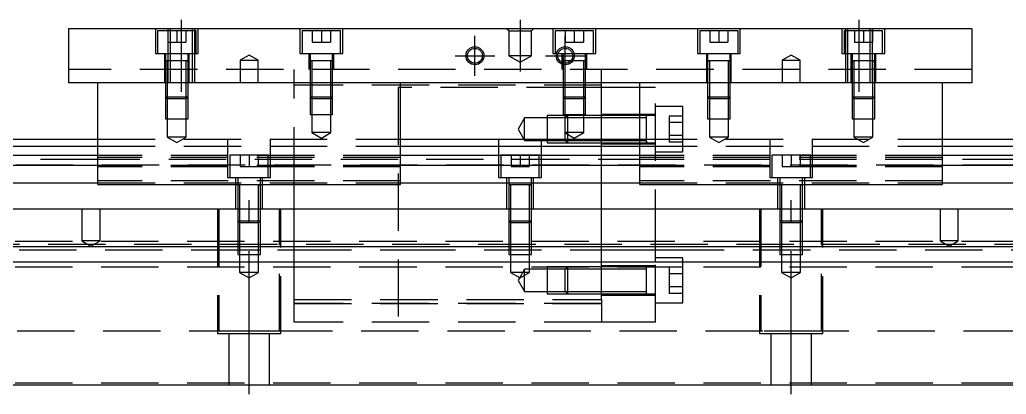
# Model space of a CAD drawing. Extents: x -20 to 863, y -297 to 102.
# Drawn here: x 209.2 to 427.6, y -242.8 to -159.8 of the extents above; entities that cross this region are included whole.
import ezdxf

# ---------------------------------------------------------------- set-up
doc = ezdxf.new("R2010")
doc.units = 0
doc.linetypes.add('CENTER', pattern=[50.8, 31.75, -6.35, 6.35, -6.35])
doc.linetypes.add('DASHED', pattern=[19.05, 12.7, -6.35])
doc.layers.get('0').update_dxf_attribs({"linetype": 'CONTINUOUS'})
doc.layers.add('CENTER', color=1, linetype='CENTER')

msp = doc.modelspace()

# ---------------------------------------------------------------- linework, layer by layer
at = {"color": 7, "linetype": 'CONTINUOUS'}
for p, q in [((220, -161.76), (220, -173.76)), ((420, -161.76), (220, -161.76)), ((420, -161.76), (420, -173.76)), ((420, -173.76), (220, -173.76)), ((226.5, -196.26), (226.5, -173.76)), ((293.5, -196.26), (293.5, -173.76)), ((338, -186.26), (338, -173.76)), ((346.5, -196.26), (346.5, -173.76)), ((413.5, -196.26), (413.5, -173.76)), ((346.5, -174.76), (338, -174.76)), ((0, -186.26), (226.5, -186.26)), ((0, -187.799608), (226.5, -187.799608)), ((293.5, -186.26), (346.5, -186.26)), ((293.5, -187.799608), (346.5, -187.799608)), ((413.5, -186.26), (640, -186.26)), ((413.5, -187.799608), (640, -187.799608)), ((226.5, -189.88154), (0, -189.88154)), ((346.5, -189.88154), (293.5, -189.88154)), ((640, -189.88154), (413.5, -189.88154)), ((226.5, -192.096666), (0, -192.096666)), ((346.5, -192.096666), (293.5, -192.096666)), ((640, -192.096666), (413.5, -192.096666)), ((0, -195.941934), (226.5, -195.941934)), ((226.5, -196.26), (293.5, -196.26)), ((293.5, -195.941934), (346.5, -195.941934)), ((346.5, -196.26), (413.5, -196.26)), ((413.5, -195.941934), (640, -195.941934)), ((640, -201.76), (0, -201.76)), ((640, -210.06), (0, -210.06)), ((640, -213.46), (0, -213.46)), ((640, -240.76), (0, -240.76))]:
    msp.add_line(p, q, dxfattribs=at)
at = {"color": 3, "linetype": 'DASHED'}
for p, q in [((239.25, -161.76), (239.25, -167.26)), ((248.25, -162.26), (239.75, -162.26)), ((239.75, -162.26), (239.75, -167.26)), ((242, -162.26), (242, -164.76)), ((242.000006, -161.76), (242.000006, -162.26)), ((242.000006, -162.26), (242.000006, -167.26)), ((242.5, -161.76), (242.5, -173.76)), ((244, -162.26), (244, -164.76)), ((246, -162.26), (246, -164.76)), ((247.5, -173.76), (247.5, -161.76)), ((247.999994, -173.76), (247.999994, -161.76)), ((248.25, -167.26), (248.25, -162.26)), ((248.75, -167.26), (248.75, -161.76)), ((271.25, -161.76), (271.25, -167.26)), ((272.999994, -162.26), (271.75, -162.26)), ((271.75, -162.26), (271.75, -167.26)), ((280.25, -162.26), (272.999994, -162.26)), ((274, -162.26), (274, -164.76)), ((276, -162.26), (276, -164.76)), ((278, -162.26), (278, -164.76)), ((280.25, -167.26), (280.25, -162.26)), ((280.75, -167.26), (280.75, -161.76)), ((317.5, -162.26), (317, -161.76)), ((317.5, -162.26), (317.5, -167.76)), ((317.5, -162.26), (322.5, -162.26)), ((322.5, -162.26), (323, -161.76)), ((322.5, -167.76), (322.5, -162.26)), ((327.25, -161.76), (327.25, -167.26)), ((336.25, -162.26), (327.75, -162.26)), ((327.75, -162.26), (327.75, -167.26)), ((330, -162.26), (330, -164.76)), ((332, -162.26), (332, -164.76)), ((334, -162.26), (334, -164.76)), ((336.25, -167.26), (336.25, -162.26)), ((336.75, -167.26), (336.75, -161.76)), ((359.25, -161.76), (359.25, -167.26)), ((368.25, -162.26), (359.75, -162.26)), ((359.75, -162.26), (359.75, -167.26)), ((362, -162.26), (362, -164.76)), ((364, -162.26), (364, -164.76)), ((366, -162.26), (366, -164.76)), ((368.25, -167.26), (368.25, -162.26)), ((368.75, -167.26), (368.75, -161.76)), ((391.25, -161.76), (391.25, -167.26)), ((400.25, -162.26), (391.75, -162.26)), ((391.75, -162.26), (391.75, -167.26)), ((392.000006, -161.76), (392.000006, -173.76)), ((392.5, -161.76), (392.5, -173.76)), ((394, -162.26), (394, -164.76)), ((396, -162.26), (396, -164.76)), ((397.5, -173.76), (397.5, -161.76)), ((397.999994, -162.26), (397.999994, -161.76)), ((397.999994, -167.26), (397.999994, -162.26)), ((398, -162.26), (398, -164.76)), ((400.25, -167.26), (400.25, -162.26)), ((400.75, -167.26), (400.75, -161.76)), ((242, -164.76), (244, -164.76)), ((244, -164.76), (246, -164.76)), ((274, -164.76), (276, -164.76)), ((276, -164.76), (278, -164.76)), ((330, -164.76), (332, -164.76)), ((332, -164.76), (334, -164.76)), ((362, -164.76), (364, -164.76)), ((364, -164.76), (366, -164.76)), ((394, -164.76), (396, -164.76)), ((396, -164.76), (398, -164.76)), ((239.25, -167.26), (248.75, -167.26)), ((241.25, -167.26), (241.25, -173.76)), ((241.5, -167.26), (241.5, -168.86)), ((242.000006, -167.26), (242.000006, -173.76)), ((246.5, -168.86), (246.5, -167.26)), ((246.75, -173.76), (246.75, -167.26)), ((260, -167.6053), (258, -168.76)), ((262, -168.76), (260, -167.6053)), ((271.25, -167.26), (280.75, -167.26)), ((273.25, -167.26), (273.25, -170.76)), ((273.5, -167.26), (273.5, -168.86)), ((278.5, -168.86), (278.5, -167.26)), ((278.75, -170.76), (278.75, -167.26)), ((322.5, -167.76), (317.5, -167.76)), ((317.5, -167.76), (320, -169.203376)), ((320, -169.203376), (322.5, -167.76)), ((327.25, -167.26), (336.75, -167.26)), ((329.25, -167.26), (329.25, -170.76)), ((329.5, -167.26), (329.5, -168.86)), ((334.5, -168.86), (334.5, -167.26)), ((334.75, -170.76), (334.75, -167.26)), ((359.25, -167.26), (368.75, -167.26)), ((361.25, -167.26), (361.25, -173.76)), ((361.5, -167.26), (361.5, -168.86)), ((366.5, -168.86), (366.5, -167.26)), ((366.75, -173.76), (366.75, -167.26)), ((380, -167.6053), (378, -168.76)), ((382, -168.76), (380, -167.6053)), ((391.25, -167.26), (400.75, -167.26)), ((393.25, -167.26), (393.25, -173.76)), ((393.5, -167.26), (393.5, -168.86)), ((397.999994, -173.76), (397.999994, -167.26)), ((398.5, -168.86), (398.5, -167.26)), ((398.75, -173.76), (398.75, -167.26)), ((241.5, -168.855), (241.5, -168.86)), ((241.5, -168.86), (241.757448, -168.86)), ((241.757468, -168.86), (241.5, -168.86)), ((241.5, -168.86), (241.5, -173.75998)), ((241.5, -168.86), (241.5, -168.865)), ((246.242552, -168.86), (241.757468, -168.86)), ((241.9, -168.86), (241.9, -173.75998)), ((246.1, -173.75998), (246.1, -168.86)), ((246.5, -168.86), (246.242552, -168.86)), ((246.242602, -168.86), (246.5, -168.86)), ((246.5, -168.86), (246.5, -168.855)), ((246.5, -173.75998), (246.5, -168.86)), ((246.5, -168.865), (246.5, -168.86)), ((258, -168.76), (260, -168.76)), ((258, -168.76), (258, -173.76)), ((260, -168.76), (262, -168.76)), ((262, -173.76), (262, -168.76)), ((273.5, -168.855), (273.5, -168.86)), ((273.757468, -168.86), (273.5, -168.86)), ((273.5, -168.86), (273.5, -168.865)), ((273.5, -168.86), (273.5, -170.75998)), ((278.5, -168.86), (273.757468, -168.86)), ((273.9, -168.86), (273.9, -170.75998)), ((278.1, -170.75998), (278.1, -168.86)), ((278.5, -168.86), (278.5, -168.855)), ((278.5, -168.865), (278.5, -168.86)), ((278.5, -170.75998), (278.5, -168.86)), ((329.5, -168.855), (329.5, -168.86)), ((329.757468, -168.86), (329.5, -168.86)), ((329.5, -168.86), (329.5, -169.332418)), ((329.5, -168.86), (329.5, -168.865)), ((329.5, -169.332418), (329.5, -169.696492)), ((329.5, -169.696492), (329.5, -170.75998)), ((331.229562, -168.86), (329.757468, -168.86)), ((329.9, -168.86), (329.9, -169.406966)), ((329.9, -169.406966), (329.9, -169.757498)), ((329.9, -169.757498), (329.9, -170.75998)), ((331.669968, -168.86), (331.229562, -168.86)), ((331.67033, -168.86), (331.229838, -168.86)), ((334.242552, -168.86), (331.669968, -168.86)), ((334.1, -170.75998), (334.1, -168.86)), ((334.5, -168.86), (334.242552, -168.86)), ((334.5, -168.86), (334.5, -168.855)), ((334.5, -170.75998), (334.5, -168.86)), ((334.5, -168.865), (334.5, -168.86)), ((361.5, -168.855), (361.5, -168.86)), ((361.5, -168.86), (361.757448, -168.86)), ((361.757468, -168.86), (361.5, -168.86)), ((361.5, -168.86), (361.5, -173.75998)), ((361.5, -168.86), (361.5, -168.865)), ((366.242552, -168.86), (361.757468, -168.86)), ((361.9, -168.86), (361.9, -173.75998)), ((366.1, -173.75998), (366.1, -168.86)), ((366.5, -168.86), (366.242552, -168.86)), ((366.242602, -168.86), (366.5, -168.86)), ((366.5, -168.86), (366.5, -168.855)), ((366.5, -173.75998), (366.5, -168.86)), ((366.5, -168.865), (366.5, -168.86)), ((378, -168.76), (380, -168.76)), ((378, -168.76), (378, -173.76)), ((380, -168.76), (382, -168.76)), ((382, -173.76), (382, -168.76)), ((393.5, -168.855), (393.5, -168.86)), ((393.5, -168.86), (393.757448, -168.86)), ((393.757468, -168.86), (393.5, -168.86)), ((393.5, -168.86), (393.5, -168.865)), ((393.5, -168.86), (393.5, -173.75998)), ((398.242552, -168.86), (393.757468, -168.86)), ((393.9, -168.86), (393.9, -173.75998)), ((398.1, -173.75998), (398.1, -168.86)), ((398.5, -168.86), (398.242552, -168.86)), ((398.242602, -168.86), (398.5, -168.86)), ((398.5, -168.86), (398.5, -168.855)), ((398.5, -168.865), (398.5, -168.86)), ((398.5, -173.75998), (398.5, -168.86)), ((420, -170.76), (220, -170.76)), ((270, -173.76), (270, -170.76)), ((273.5, -170.76), (273.5, -173.76)), ((273.500006, -170.76), (273.500006, -173.76)), ((273.9, -170.76), (273.9, -173.76)), ((278.1, -173.76), (278.1, -170.76)), ((278.499994, -173.76), (278.499994, -170.76)), ((278.5, -173.76), (278.5, -170.76)), ((329.5, -170.76), (329.5, -176.86)), ((329.500006, -170.76), (329.500006, -176.86)), ((329.9, -170.76), (329.9, -177.26)), ((334.1, -173.76), (334.1, -170.76)), ((334.499994, -173.76), (334.499994, -170.76)), ((334.5, -173.76), (334.5, -170.76)), ((338, -173.76), (338, -170.76)), ((241.5, -173.76), (241.5, -176.86)), ((241.500006, -173.76), (241.500006, -176.860006)), ((241.9, -173.76), (241.9, -177.26)), ((246.1, -177.26), (246.1, -173.76)), ((246.499994, -176.860006), (246.499994, -173.76)), ((246.5, -176.86), (246.5, -173.76)), ((270, -196.26), (270, -173.76)), ((338, -174.26), (270, -174.26)), ((273.5, -173.76), (273.5, -176.86)), ((273.500006, -173.76), (273.500006, -176.860006)), ((273.9, -173.76), (273.9, -177.26)), ((278.1, -177.26), (278.1, -173.76)), ((278.499994, -176.860006), (278.499994, -173.76)), ((278.5, -176.86), (278.5, -173.76)), ((334.1, -177.26), (334.1, -173.76)), ((334.499994, -176.860006), (334.499994, -173.76)), ((334.5, -176.86), (334.5, -173.76)), ((361.5, -173.76), (361.5, -176.86)), ((361.500006, -173.76), (361.500006, -176.860006)), ((361.9, -173.76), (361.9, -177.26)), ((366.1, -177.26), (366.1, -173.76)), ((366.499994, -176.860006), (366.499994, -173.76)), ((366.5, -176.86), (366.5, -173.76)), ((393.5, -173.76), (393.5, -176.86)), ((393.500006, -173.76), (393.500006, -176.860006)), ((393.9, -173.76), (393.9, -177.26)), ((398.1, -177.26), (398.1, -173.76)), ((398.499994, -176.860006), (398.499994, -173.76)), ((398.5, -176.86), (398.5, -173.76)), ((241.5, -176.86), (246.5, -176.86)), ((241.5, -176.86), (241.9, -177.26)), ((241.500006, -176.86002), (241.500006, -181.76)), ((246.1, -177.26), (246.5, -176.86)), ((246.499994, -181.76), (246.499994, -176.86002)), ((273.5, -176.86), (278.5, -176.86)), ((273.5, -176.86), (273.9, -177.26)), ((273.500006, -176.86002), (273.500006, -180.76)), ((278.1, -177.26), (278.5, -176.86)), ((278.499994, -180.76), (278.499994, -176.86002)), ((293, -174.76), (293, -226.76)), ((334.1, -174.76), (293, -174.76)), ((329.5, -176.86), (334.5, -176.86)), ((329.5, -176.86), (329.9, -177.26)), ((329.500006, -176.86002), (329.500006, -180.76)), ((334.5, -174.76), (334.1, -174.76)), ((334.1, -177.26), (334.5, -176.86)), ((334.499994, -180.76), (334.499994, -176.86002)), ((338, -174.76), (334.5, -174.76)), ((350, -174.76), (346.5, -174.76)), ((350, -210.06), (350, -174.76)), ((361.5, -176.86), (366.5, -176.86)), ((361.5, -176.86), (361.9, -177.26)), ((361.500006, -176.86002), (361.500006, -181.76)), ((366.1, -177.26), (366.5, -176.86)), ((366.499994, -181.76), (366.499994, -176.86002)), ((393.5, -176.86), (398.5, -176.86)), ((393.5, -176.86), (393.9, -177.26)), ((393.500006, -176.86002), (393.500006, -181.76)), ((398.1, -177.26), (398.5, -176.86)), ((398.499994, -181.76), (398.499994, -176.86002)), ((246.1, -177.26), (241.9, -177.26)), ((241.9, -177.26002), (241.9, -181.76)), ((246.1, -181.76), (246.1, -177.26002)), ((278.1, -177.26), (273.9, -177.26)), ((273.9, -177.26002), (273.9, -180.76)), ((278.1, -180.76), (278.1, -177.26002)), ((334.1, -177.26), (329.9, -177.26)), ((329.9, -177.26002), (329.9, -180.76)), ((334.1, -180.76), (334.1, -177.26002)), ((356, -179.01), (350, -179.01)), ((356, -189.01), (356, -179.01)), ((366.1, -177.26), (361.9, -177.26)), ((361.9, -177.26002), (361.9, -181.76)), ((366.1, -181.76), (366.1, -177.26002)), ((398.1, -177.26), (393.9, -177.26)), ((393.9, -177.26002), (393.9, -181.76)), ((398.1, -181.76), (398.1, -177.26002)), ((273.500006, -180.76), (278.499994, -180.76)), ((273.9, -180.76), (273.9, -184.76)), ((278.1, -184.76), (278.1, -180.76)), ((326, -181.010006), (326, -187.009994)), ((330.49998, -181.010006), (326, -181.010006)), ((329.500006, -180.76), (334.499994, -180.76)), ((329.9, -180.76), (329.9, -184.76)), ((330.5, -181.01), (330, -181.51)), ((330.5, -181.01), (330.5, -187.01)), ((338, -181.01), (330.5, -181.01)), ((338, -181.010006), (330.5, -181.010006)), ((334.1, -184.76), (334.1, -180.76)), ((350, -180.76), (338, -180.76)), ((342.500006, -181.01), (338.00002, -181.01)), ((347.499994, -181.01), (342.500006, -181.01)), ((348, -181.01), (347.499994, -181.01)), ((348, -181.01), (347.995, -181.01)), ((348, -181.359602), (348, -181.01)), ((348.005, -181.01), (348, -181.01)), ((350, -181.01), (348, -181.01)), ((353, -181.123248), (353, -182.566624)), ((356, -181.123248), (353, -181.123248)), ((241.500006, -181.76), (246.499994, -181.76)), ((241.9, -181.76), (241.9, -185.76)), ((246.1, -185.76), (246.1, -181.76)), ((321, -181.51), (319.556624, -184.01)), ((321, -186.51), (321, -181.51)), ((326, -181.51), (321, -181.51)), ((329.99998, -181.51), (326, -181.51)), ((330, -186.51), (330, -181.51)), ((338, -181.51), (330, -181.51)), ((348, -181.51), (338.00002, -181.51)), ((348, -183.84997), (348, -181.359602)), ((353, -182.566624), (353, -185.453376)), ((356, -182.566624), (353, -182.566624)), ((361.500006, -181.76), (366.499994, -181.76)), ((361.9, -181.76), (361.9, -185.76)), ((366.1, -185.76), (366.1, -181.76)), ((393.500006, -181.76), (398.499994, -181.76)), ((393.9, -181.76), (393.9, -185.76)), ((398.1, -185.76), (398.1, -181.76)), ((278.1, -184.76), (273.9, -184.76)), ((273.9, -184.76), (276, -185.972436)), ((276, -185.972436), (278.1, -184.76)), ((319.556624, -184.01), (321, -186.51)), ((334.1, -184.76), (329.9, -184.76)), ((329.9, -184.76), (332, -185.972436)), ((332, -185.972436), (334.1, -184.76)), ((348, -184.21006), (348, -183.84997)), ((348, -186.66035), (348, -184.21006)), ((353, -185.453376), (353, -186.896752)), ((356, -185.453376), (353, -185.453376)), ((226.5, -186.26), (293.5, -186.26)), ((226.5, -187.799608), (293.5, -187.799608)), ((246.1, -185.76), (241.9, -185.76)), ((241.9, -185.76), (244, -186.972436)), ((244, -186.972436), (246.1, -185.76)), ((255.25, -186.26), (255.25, -194.76)), ((264.75, -194.76), (264.75, -186.26)), ((315.25, -186.26), (315.25, -194.76)), ((321, -186.51), (326, -186.51)), ((324.75, -194.76), (324.75, -186.26)), ((326, -186.51), (329.99998, -186.51)), ((326, -187.009994), (330.49998, -187.009994)), ((330, -186.51), (330.5, -187.01)), ((330, -186.51), (338, -186.51)), ((330.5, -187.009994), (338, -187.009994)), ((330.5, -187.01), (338, -187.01)), ((338, -196.26), (338, -186.26)), ((338, -187.26), (350, -187.26)), ((338.00002, -186.51), (348, -186.51)), ((338.00002, -187.01), (348.005, -187.01)), ((346.5, -186.26), (413.5, -186.26)), ((346.5, -187.799608), (413.5, -187.799608)), ((347.995, -187.01), (350, -187.01)), ((348, -187.01), (348, -186.66035)), ((348, -186.660398), (348, -187.01)), ((356, -186.896752), (353, -186.896752)), ((366.1, -185.76), (361.9, -185.76)), ((361.9, -185.76), (364, -186.972436)), ((364, -186.972436), (366.1, -185.76)), ((375.25, -186.26), (375.25, -194.76)), ((384.75, -194.76), (384.75, -186.26)), ((398.1, -185.76), (393.9, -185.76)), ((393.9, -185.76), (396, -186.972436)), ((396, -186.972436), (398.1, -185.76)), ((293.5, -189.88154), (226.5, -189.88154)), ((264.25, -189.76), (255.75, -189.76)), ((255.75, -189.76), (255.75, -194.76)), ((258, -189.76), (258, -192.26)), ((260, -189.76), (260, -192.26)), ((262, -189.76), (262, -192.26)), ((264.25, -194.76), (264.25, -189.76)), ((324.25, -189.76), (315.75, -189.76)), ((315.75, -189.76), (315.75, -194.76)), ((318, -189.76), (318, -192.26)), ((320, -189.76), (320, -192.26)), ((322, -189.76), (322, -192.26)), ((324.25, -194.76), (324.25, -189.76)), ((413.5, -189.88154), (346.5, -189.88154)), ((350, -189.01), (356, -189.01)), ((384.25, -189.76), (375.75, -189.76)), ((375.75, -189.76), (375.75, -194.76)), ((378, -189.76), (378, -192.26)), ((380, -189.76), (380, -192.26)), ((382, -189.76), (382, -192.26)), ((384.25, -194.76), (384.25, -189.76)), ((583, -192.01), (25, -192.01)), ((226.5, -190.76), (28, -190.76)), ((293.5, -190.28668), (226.5, -190.28668)), ((292.99998, -190.76), (226.5, -190.76)), ((293.5, -192.096666), (226.5, -192.096666)), ((350, -190.76), (293, -190.76)), ((413.5, -190.28668), (346.5, -190.28668)), ((413.5, -192.096666), (346.5, -192.096666)), ((413.5, -190.76), (350.00002, -190.76)), ((583, -190.76), (413.5, -190.76)), ((293.5, -192.34), (226.5, -192.34)), ((258, -192.26), (260, -192.26)), ((260, -192.26), (262, -192.26)), ((318, -192.26), (320, -192.26)), ((320, -192.26), (322, -192.26)), ((413.5, -192.34), (346.5, -192.34)), ((378, -192.26), (380, -192.26)), ((380, -192.26), (382, -192.26)), ((293.5, -195.437372), (226.5, -195.437372)), ((226.5, -195.941934), (293.5, -195.941934)), ((255.25, -194.76), (264.75, -194.76)), ((257, -194.76), (257, -201.76)), ((257.5, -194.76), (257.5, -196.36)), ((257.5, -196.355), (257.5, -196.36)), ((257.5, -196.36), (257.757448, -196.36)), ((257.757468, -196.36), (257.5, -196.36)), ((257.5, -196.36), (257.5, -196.365)), ((257.5, -196.36), (257.5, -201.75998)), ((262.242552, -196.36), (257.757468, -196.36)), ((257.9, -196.36), (257.9, -201.75998)), ((262.1, -201.75998), (262.1, -196.36)), ((262.5, -196.36), (262.242552, -196.36)), ((262.242602, -196.36), (262.5, -196.36)), ((262.5, -196.36), (262.5, -194.76)), ((262.5, -196.36), (262.5, -196.355)), ((262.5, -196.365), (262.5, -196.36)), ((262.5, -201.75998), (262.5, -196.36)), ((263, -201.76), (263, -194.76)), ((270, -201.76), (270, -196.26)), ((315.25, -194.76), (324.75, -194.76)), ((317, -194.76), (317, -201.76)), ((317.5, -194.76), (317.5, -196.36)), ((317.5, -196.355), (317.5, -196.36)), ((317.5, -196.36), (317.757448, -196.36)), ((317.757468, -196.36), (317.5, -196.36)), ((317.5, -196.36), (317.5, -196.365)), ((317.5, -196.36), (317.5, -201.75998)), ((322.242552, -196.36), (317.757468, -196.36)), ((317.9, -196.36), (317.9, -201.75998)), ((322.1, -201.75998), (322.1, -196.36)), ((322.5, -196.36), (322.242552, -196.36)), ((322.242602, -196.36), (322.5, -196.36)), ((322.5, -196.36), (322.5, -194.76)), ((322.5, -196.36), (322.5, -196.355)), ((322.5, -196.365), (322.5, -196.36)), ((322.5, -201.75998), (322.5, -196.36)), ((323, -201.76), (323, -194.76)), ((338, -201.76), (338, -196.26)), ((413.5, -195.437372), (346.5, -195.437372)), ((346.5, -195.941934), (413.5, -195.941934)), ((375.25, -194.76), (384.75, -194.76)), ((377, -194.76), (377, -201.76)), ((377.5, -194.76), (377.5, -196.36)), ((377.5, -196.355), (377.5, -196.36)), ((377.5, -196.36), (377.757448, -196.36)), ((377.757468, -196.36), (377.5, -196.36)), ((377.5, -196.36), (377.5, -196.365)), ((377.5, -196.36), (377.5, -201.75998)), ((382.242552, -196.36), (377.757468, -196.36)), ((377.9, -196.36), (377.9, -201.75998)), ((382.1, -201.75998), (382.1, -196.36)), ((382.5, -196.36), (382.242552, -196.36)), ((382.242602, -196.36), (382.5, -196.36)), ((382.5, -196.36), (382.5, -194.76)), ((382.5, -196.36), (382.5, -196.355)), ((382.5, -196.365), (382.5, -196.36)), ((382.5, -201.75998), (382.5, -196.36)), ((383, -201.76), (383, -194.76)), ((223, -201.76), (223, -208.76)), ((227, -208.76), (227, -201.76)), ((253, -201.76), (253, -229.26)), ((253.291796, -201.76), (253.291796, -228.76)), ((257.5, -201.76), (257.5, -204.36)), ((257.500006, -201.76), (257.500006, -204.360006)), ((257.9, -201.76), (257.9, -204.76)), ((262.1, -204.76), (262.1, -201.76)), ((262.499994, -204.360006), (262.499994, -201.76)), ((262.5, -204.36), (262.5, -201.76)), ((266.708204, -228.76), (266.708204, -201.76)), ((267, -229.26), (267, -201.76)), ((270, -210.06), (270, -201.76)), ((317.5, -201.76), (317.5, -204.36)), ((317.500006, -201.76), (317.500006, -204.360006)), ((317.9, -201.76), (317.9, -204.76)), ((322.1, -204.76), (322.1, -201.76)), ((322.499994, -204.360006), (322.499994, -201.76)), ((322.5, -204.36), (322.5, -201.76)), ((338, -210.06), (338, -201.76)), ((373, -201.76), (373, -229.26)), ((373.291796, -201.76), (373.291796, -228.76)), ((377.5, -201.76), (377.5, -204.36)), ((377.500006, -201.76), (377.500006, -204.360006)), ((377.9, -201.76), (377.9, -204.76)), ((382.1, -204.76), (382.1, -201.76)), ((382.499994, -204.360006), (382.499994, -201.76)), ((382.5, -204.36), (382.5, -201.76)), ((386.708204, -228.76), (386.708204, -201.76)), ((387, -229.26), (387, -201.76)), ((413, -201.76), (413, -208.76)), ((417, -208.76), (417, -201.76)), ((257.5, -204.36), (262.5, -204.36)), ((257.5, -204.36), (257.9, -204.76)), ((257.500006, -204.36002), (257.500006, -210.06)), ((262.1, -204.76), (257.9, -204.76)), ((257.9, -204.76002), (257.9, -211.76)), ((262.1, -204.76), (262.5, -204.36)), ((262.1, -211.76), (262.1, -204.76002)), ((262.499994, -210.06), (262.499994, -204.36002)), ((317.5, -204.36), (322.5, -204.36)), ((317.5, -204.36), (317.9, -204.76)), ((317.500006, -204.36002), (317.500006, -210.06)), ((322.1, -204.76), (317.9, -204.76)), ((317.9, -204.76002), (317.9, -211.76)), ((322.1, -204.76), (322.5, -204.36)), ((322.1, -211.76), (322.1, -204.76002)), ((322.499994, -210.06), (322.499994, -204.36002)), ((377.5, -204.36), (382.5, -204.36)), ((377.5, -204.36), (377.9, -204.76)), ((377.500006, -204.36002), (377.500006, -210.06)), ((382.1, -204.76), (377.9, -204.76)), ((377.9, -204.76002), (377.9, -211.76)), ((382.1, -204.76), (382.5, -204.36)), ((382.1, -211.76), (382.1, -204.76002)), ((382.499994, -210.06), (382.499994, -204.36002)), ((640, -208.91), (0, -208.91)), ((25, -209.51), (583, -209.51)), ((227, -208.76), (223, -208.76)), ((223, -208.76), (225, -209.9147)), ((225, -209.9147), (227, -208.76)), ((417, -208.76), (413, -208.76)), ((413, -208.76), (415, -209.9147)), ((415, -209.9147), (417, -208.76)), ((56.708204, -210.76), (270, -210.76)), ((257.500006, -210.06), (257.500006, -211.76)), ((257.500006, -210.76), (262.499994, -210.76)), ((257.500006, -211.76), (262.499994, -211.76)), ((257.9, -211.76), (257.9, -215.76)), ((262.1, -215.76), (262.1, -211.76)), ((262.499994, -211.76), (262.499994, -210.06)), ((270, -213.46), (270, -210.06)), ((270, -210.76), (292.99998, -210.76)), ((293, -210.759994), (338, -210.759994)), ((293, -210.76), (338, -210.76)), ((317.500006, -210.06), (317.500006, -211.76)), ((317.500006, -210.76), (322.499994, -210.76)), ((317.500006, -211.76), (322.499994, -211.76)), ((317.9, -211.76), (317.9, -215.76)), ((322.1, -215.76), (322.1, -211.76)), ((322.499994, -211.76), (322.499994, -210.06)), ((338, -213.46), (338, -210.06)), ((338, -210.759994), (347.500006, -210.759994)), ((338, -210.76), (347.500006, -210.76)), ((347.500006, -210.759994), (350, -210.759994)), ((347.500006, -210.76), (350, -210.76)), ((350, -211.76), (350, -210.06)), ((350, -213.46), (350, -211.76)), ((350.00002, -210.76), (352.499994, -210.76)), ((352.499994, -210.76), (583, -210.76)), ((377.500006, -210.06), (377.500006, -211.76)), ((377.500006, -210.76), (382.499994, -210.76)), ((377.500006, -211.76), (382.499994, -211.76)), ((377.9, -211.76), (377.9, -215.76)), ((382.1, -215.76), (382.1, -211.76)), ((382.499994, -211.76), (382.499994, -210.06)), ((270, -221.76), (270, -213.46)), ((338, -221.76), (338, -213.46)), ((356, -212.51), (350, -212.51)), ((350, -226.76), (350, -213.46)), ((356, -213.46), (356, -212.51)), ((356, -222.51), (356, -213.46)), ((640, -214.61), (0, -214.61)), ((262.1, -215.76), (257.9, -215.76)), ((257.9, -215.76), (260, -216.972436)), ((260, -216.972436), (262.1, -215.76)), ((322.1, -215.76), (317.9, -215.76)), ((317.9, -215.76), (320, -216.972436)), ((321, -215.01), (319.556624, -217.51)), ((320, -216.972436), (322.1, -215.76)), ((321, -220.01), (321, -215.01)), ((326, -215.01), (321, -215.01)), ((326, -214.510006), (326, -220.509994)), ((330.49998, -214.510006), (326, -214.510006)), ((329.99998, -215.01), (326, -215.01)), ((330.5, -214.51), (330, -215.01)), ((330, -220.01), (330, -215.01)), ((338, -215.01), (330, -215.01)), ((330.5, -214.51), (330.5, -220.51)), ((338, -214.51), (330.5, -214.51)), ((338, -214.510006), (330.5, -214.510006)), ((350, -214.26), (338, -214.26)), ((348, -214.51), (338.00002, -214.51)), ((348, -215.01), (338.00002, -215.01)), ((348, -214.51), (347.995, -214.51)), ((350, -214.51), (348, -214.51)), ((348.005, -214.51), (348, -214.51)), ((348, -217.34997), (348, -214.61)), ((353, -214.623248), (353, -216.066624)), ((356, -214.623248), (353, -214.623248)), ((356, -216.066624), (353, -216.066624)), ((353, -216.066624), (353, -218.953376)), ((382.1, -215.76), (377.9, -215.76)), ((377.9, -215.76), (380, -216.972436)), ((380, -216.972436), (382.1, -215.76)), ((319.556624, -217.51), (321, -220.01)), ((348, -217.71006), (348, -217.34997)), ((348, -220.16035), (348, -217.71006)), ((321, -220.01), (326, -220.01)), ((326, -220.01), (329.99998, -220.01)), ((326, -220.509994), (330.49998, -220.509994)), ((330, -220.01), (338, -220.01)), ((330, -220.01), (330.5, -220.51)), ((330.5, -220.509994), (338, -220.509994)), ((330.5, -220.51), (338, -220.51)), ((338.00002, -220.01), (348, -220.01)), ((338.00002, -220.51), (348, -220.51)), ((347.995, -220.51), (348, -220.51)), ((348, -220.51), (348, -220.16035)), ((348, -220.51), (350, -220.51)), ((348, -220.51), (348.005, -220.51)), ((353, -218.953376), (353, -220.396752)), ((356, -218.953376), (353, -218.953376)), ((356, -220.396752), (353, -220.396752)), ((270, -221.76), (338, -221.76)), ((270, -226.76), (270, -221.76)), ((270, -222.606052), (338, -222.606052)), ((338, -222.606052), (270, -222.606052)), ((338, -220.76), (350, -220.76)), ((338, -221.76), (338, -226.76)), ((350, -222.51), (356, -222.51)), ((338, -226.76), (270, -226.76)), ((350, -226.76), (338, -226.76)), ((583.291796, -228.76), (0, -228.76)), ((253, -229.26), (260, -229.26)), ((266.708204, -228.76), (253.291796, -228.76)), ((255.5, -229.26), (255.5, -240.76)), ((260, -229.26), (267, -229.26)), ((264.5, -240.76), (264.5, -229.26)), ((373, -229.26), (380, -229.26)), ((386.708204, -228.76), (373.291796, -228.76)), ((375.5, -229.26), (375.5, -240.76)), ((380, -229.26), (387, -229.26)), ((384.5, -240.76), (384.5, -229.26)), ((640, -240.26), (6.499992, -240.26))]:
    msp.add_line(p, q, dxfattribs=at)
at = {"color": 3, "linetype": 'CONTINUOUS'}
for centre in [(310, -167.76), (330, -167.76)]:
    msp.add_circle(centre, 2, dxfattribs=at)
at = {"color": 7, "linetype": 'CONTINUOUS'}
for centre in [(310, -167.76), (330, -167.76)]:
    msp.add_circle(centre, 1.65, dxfattribs=at)
at = {"layer": 'CENTER', "color": 1, "linetype": 'CENTER'}
for p, q in [((245, -159.76), (245, -175.76)), ((320, -159.76), (320, -171.203376)), ((395, -159.76), (395, -175.76)), ((310, -172.16), (310, -163.36)), ((330, -172.16), (330, -163.36)), ((305.6, -167.76), (314.4, -167.76)), ((325.6, -167.76), (334.4, -167.76)), ((260, -242.76), (260, -199.76)), ((380, -242.76), (380, -199.76))]:
    msp.add_line(p, q, dxfattribs=at)

doc.saveas('drawing.dxf')
